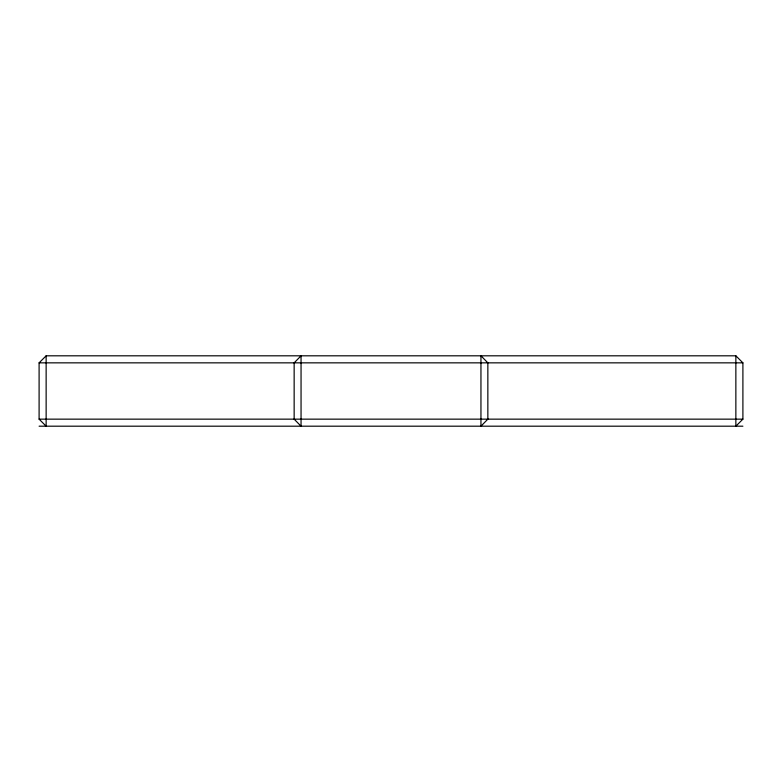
<?xml version="1.0" encoding="UTF-8"?>
<svg xmlns="http://www.w3.org/2000/svg" width="782" height="782" viewBox="0 0 782 782"><rect width="100%" height="100%" fill="white"/><g stroke="black" fill="none" stroke-linecap="round" stroke-linejoin="round"><path stroke-width="1.17" d="M46.138 355.81L46.138 426.19L39.1 419.152L39.1 362.848L46.138 355.81L735.862 355.81L742.9 362.848L742.9 419.152L735.862 426.19L735.862 355.81M39.1 362.848L742.9 362.848M39.1 419.152L742.9 419.152M39.1 426.19L742.9 426.19M301.05 355.81L294.149 362.848L294.149 419.152L301.05 426.19L301.05 355.81M487.851 419.152L480.95 426.19L480.95 355.81L487.851 362.848L487.851 419.152"/></g></svg>
